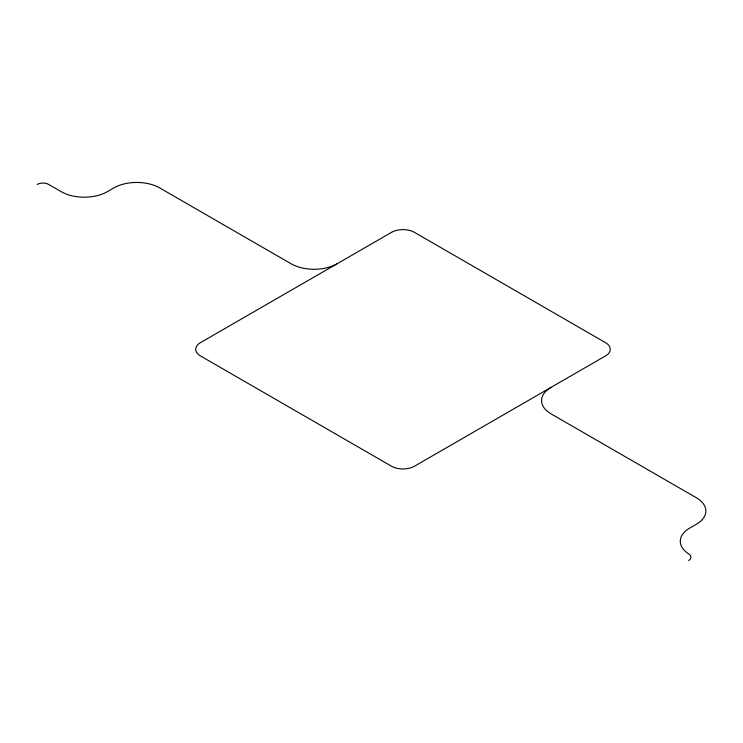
<?xml version="1.0" encoding="UTF-8"?>
<svg xmlns="http://www.w3.org/2000/svg" width="743" height="743" viewBox="0 0 743 743"><rect width="100%" height="100%" fill="white"/><g stroke="black" fill="none" stroke-linecap="round" stroke-linejoin="round"><path stroke-width="1.11" d="M337.071 263.784A32.506 18.761 0 0 1 291.107 263.784L159.736 187.942A32.506 18.761 0 0 0 113.772 187.942L107.243 191.713A32.506 18.761 0 0 1 61.279 191.713L48.639 184.413A8.127 4.69 0 0 0 37.15 184.413M551.083 387.344A32.506 18.761 0 0 0 551.083 413.879L696.33 497.736A32.506 18.761 0 0 1 696.33 524.279L689.801 528.05A32.506 18.761 0 0 0 686.996 552.736L688.659 553.916A8.377 4.839 0 0 1 688.659 560.556M391.496 232.364L200.461 342.653A16.253 9.38 0 0 0 200.461 355.925L391.496 466.214A16.253 9.38 0 0 0 414.473 466.214L605.703 355.813A16.253 9.38 0 0 0 605.508 342.653L414.473 232.364A16.253 9.38 0 0 0 391.496 232.364"/></g></svg>
